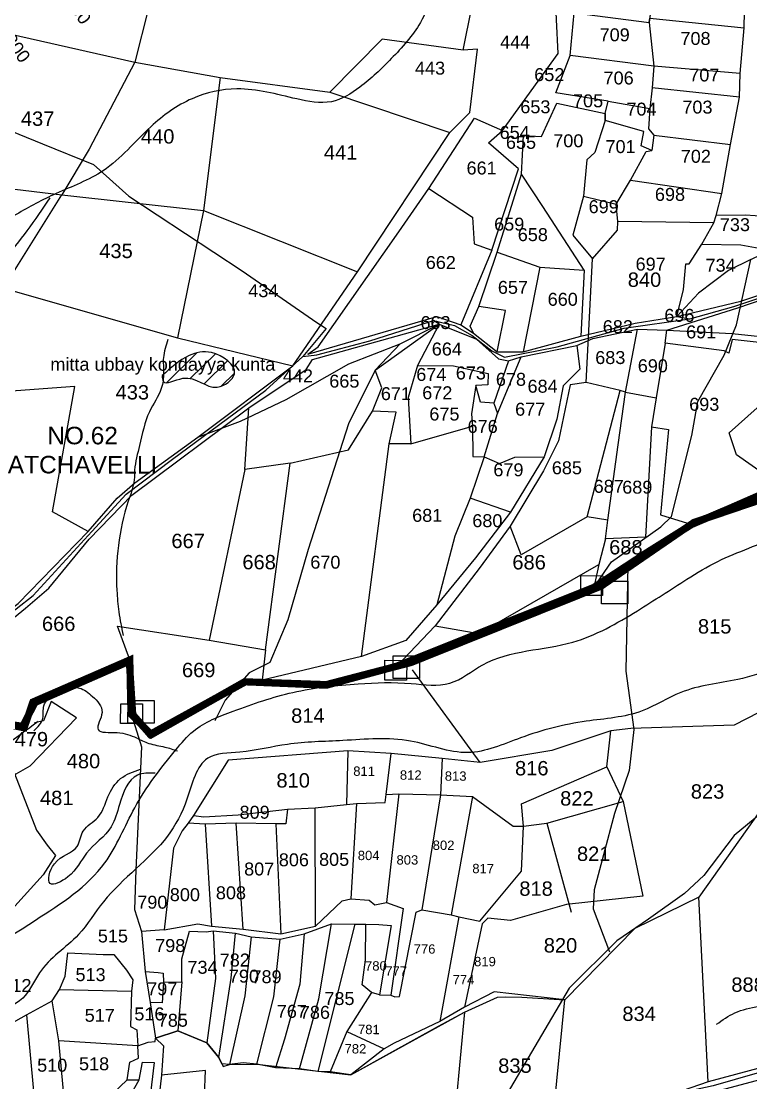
# Model space of a CAD drawing. Header units: inches. Extents: x 200003 to 248779, y 1594258 to 1607376.
# Drawn here: x 206856 to 207872, y 1599463 to 1600941 of the extents above; entities that cross this region are included whole.
import ezdxf
from ezdxf.enums import TextEntityAlignment as Align

# ---------------------------------------------------------------- set-up
doc = ezdxf.new("R2010")
doc.units = ezdxf.units.IN
doc.header["$LTSCALE"] = 15
doc.header["$MEASUREMENT"] = 0
doc.linetypes.add('DASHED2', pattern=[0.375, 0.25, -0.125])
for name, color, linetype in [('BOUNDRY STONES', 240, 'Continuous'), ('CSMark', 72, 'Continuous'), ('PLOTS', 7, 'Continuous'), ('PLOTS NO', 7, 'Continuous'), ('ROADS', 1, 'Continuous'), ('STREAMS', 4, 'Continuous'), ('TEXT', 1, 'Continuous'), ('VILLAGE BOUNDRY', 5, 'Continuous')]:
    doc.layers.add(name, color=color, linetype=linetype)
doc.styles.get("Standard").update_dxf_attribs({"font": 'arial.ttf'})

msp = doc.modelspace()

# ---------------------------------------------------------------- hatches: boundary and pattern name
at = {"layer": 'STREAMS'}
h = msp.add_hatch(dxfattribs=at)
h.set_pattern_fill('ANSI31', color=256, scale=5.944822, angle=-0.4359)
h.set_pattern_definition([(44.56415, (198755.77, 1595783.688), (-13.244594, 13.447647), [])])
edge = h.paths.add_edge_path()
edge.add_spline(control_points=[(207053.6, 1600440.3), (207053.7, 1600440.2), (207057, 1600433.5), (207093.6, 1600456.8), (207119.6, 1600418.8), (207168.1, 1600453.6), (207123.6, 1600485.5), (207084.8, 1600476.2), (207065.6, 1600459.4), (207054.4, 1600449.3)], knot_values=[6.567457, 6.567457, 6.567457, 6.567457, 7.925355, 76.921078, 202.097727, 278.353626, 387.783545, 466.43002, 577.881899, 577.881899, 577.881899, 577.881899], degree=3, periodic=0)
edge.add_spline(control_points=[(207054.4, 1600449.3), (207054.3, 1600446.3), (207054, 1600443.3), (207053.6, 1600440.3)], knot_values=[123.866717, 123.866717, 123.866717, 123.866717, 146.498339, 146.498339, 146.498339, 146.498339], degree=3, periodic=0)

# ---------------------------------------------------------------- linework, layer by layer
at = {"layer": 'BOUNDRY STONES'}
for points in [[(207635.2, 1600169.2), (207665.6, 1600169), (207665.4, 1600141.5), (207635, 1600141.7)], [(207663.9, 1600161.5), (207700.5, 1600161.4), (207700.5, 1600129.8), (207663.8, 1600129.9)], [(207362.3, 1600051.4), (207392.8, 1600051.2), (207392.5, 1600023.6), (207362.1, 1600023.9)], [(207373.9, 1600057.6), (207410.6, 1600057.5), (207410.5, 1600025.9), (207373.9, 1600026)], [(206994.7, 1599991), (207025.1, 1599990.8), (207024.9, 1599963.3), (206994.5, 1599963.5)], [(207004.8, 1599995.4), (207041.4, 1599995.4), (207041.4, 1599963.8), (207004.7, 1599963.8)]]:
    msp.add_lwpolyline(points, close=True, dxfattribs=at)
at = {"layer": 'PLOTS'}
for points in [[(207754.6, 1600510.7), (207853.8, 1600541.9), (208062.3, 1600613.4), (208198.7, 1600648.5), (208217.7, 1600658), (208278.9, 1600748.1), (208313.4, 1600781.8), (208387.1, 1600852.8), (208397.3, 1600919), (208547.4, 1600926.8), (208580.5, 1600936.1), (208569, 1601028.8), (208534.5, 1601129.3), (208474.8, 1601242.4), (208412, 1601333.5)], [(207254.9, 1600477.6), (207269.3, 1600487.8), (207381.8, 1600647.6), (207423.5, 1600708.2), (207487, 1600805.8), (207526, 1600788.9), (207603.6, 1600895.9), (207601.2, 1600943.1), (207595.8, 1601060.7), (207579.2, 1601136.2)], [(207929.3, 1601113.4), (207929, 1601092.6), (207944.7, 1601089.2), (207942.8, 1601039.1), (207934.3, 1600964.9), (207946.1, 1600963.3), (208012.5, 1600936.3), (207978.4, 1600815.1), (207937.7, 1600655.4), (207891.4, 1600669.1), (207864.4, 1600671.1), (207823.3, 1600670.3)], [(207088.9, 1601093.3), (207077.8, 1600984.3), (207033.3, 1600958.9), (207014.4, 1600883.8), (206950.7, 1600762.8), (206912.5, 1600699)], [(207254.9, 1600477.6), (207434.5, 1600529.9), (207467.9, 1600518.2), (207485.9, 1600506.5), (207518.6, 1600480.5), (207554.7, 1600480.8), (207634.9, 1600502.6), (207710.6, 1600520.5), (207768.6, 1600529.7), (207857.8, 1600551.3), (208063.1, 1600619.4), (208189.9, 1600651.3), (208215, 1600663.4), (208271.6, 1600751.5), (208377.7, 1600856.3), (208383, 1600867.8), (208390.1, 1601030.9)], [(207697.3, 1600424.5), (207689.7, 1600427), (207642.5, 1600438), (207651.4, 1600610.3), (207686.2, 1600650.2), (207686.6, 1600662.2), (207684.3, 1600686), (207704.1, 1600719.8), (207726.2, 1600759.3), (207733.8, 1600761.1), (207719.2, 1600767.5), (207722.6, 1600787.2), (207669.1, 1600802.8), (207668.9, 1600812.3), (207673.1, 1600829.7), (207600.1, 1600841.1), (207620.1, 1600893), (207626, 1600952.4), (207730, 1600939.1), (207731.3, 1600945), (207862.4, 1600931.4), (207863.6, 1600978.1)], [(207735.7, 1600985.2), (207730, 1600939.1)], [(206723.8, 1600721.8), (206912.5, 1600699), (207109.7, 1600677.3), (207324.2, 1600591.8), (207452.7, 1600786.1), (207480.6, 1600813.7), (207491.5, 1600902), (207471.2, 1600900.6), (207483.4, 1600960.2)], [(207730, 1600939.1), (207736.7, 1600878.3), (207734.3, 1600848.1), (207731.3, 1600819.5), (207729.5, 1600790.9), (207736.6, 1600782.1), (207733.8, 1600761.1)], [(207768.6, 1600529.7), (207778.2, 1600567.3), (207781.1, 1600603.1), (207785.8, 1600603.1), (207803.7, 1600630.6), (207820.3, 1600660), (207823.3, 1600670.3), (207831.3, 1600701.1), (207843.5, 1600769.4), (207855.9, 1600835.1), (207856.7, 1600868), (207862.4, 1600931.4)], [(206829.6, 1600925.8), (207014.4, 1600883.8), (207132.9, 1600862.3), (207285.6, 1600841.9), (207452.7, 1600786.1)], [(207471.2, 1600900.6), (207358.4, 1600915.8), (207285.6, 1600841.9)], [(207856.7, 1600868), (207736.7, 1600878.3), (207620.1, 1600893)], [(207132.9, 1600862.3), (207109.7, 1600677.3)], [(207855.9, 1600835.1), (207734.3, 1600848.1)], [(207673.1, 1600829.7), (207731.3, 1600819.5)], [(207485.9, 1600506.5), (207481.1, 1600516.3), (207493.1, 1600543.6), (207518.7, 1600619.2), (207552.7, 1600728.1), (207555.3, 1600781.8), (207580.3, 1600780.2), (207601.8, 1600826.8), (207668.9, 1600812.3), (207669.1, 1600802.8), (207654.6, 1600758.2), (207643.3, 1600747.8), (207638.9, 1600697.1), (207684.3, 1600686)], [(207423.5, 1600708.2), (207484.3, 1600667.9), (207486.4, 1600631.1), (207511.1, 1600622.3), (207548.2, 1600735.4), (207506.5, 1600771.4), (207526, 1600788.9)], [(207736.6, 1600782.1), (207843.5, 1600769.4)], [(207518.7, 1600619.2), (207578, 1600598.3), (207639.7, 1600594.4), (207582.1, 1600682.9), (207552.7, 1600728.1)], [(207704.1, 1600719.8), (207831.3, 1600701.1)], [(206630.2, 1600475.8), (206694.3, 1600457.5), (206774.8, 1600488.1), (206831.5, 1600569.2), (206912.5, 1600699)], [(207638.9, 1600697.1), (207623.9, 1600643), (207651.4, 1600610.3)], [(207109.7, 1600677.3), (207073.7, 1600500.2)], [(207820.3, 1600660), (207686.6, 1600662.2)], [(207511.1, 1600622.3), (207467.9, 1600518.2)], [(207803.7, 1600630.6), (207857.6, 1600629.8), (207878.4, 1600625.7), (207891.4, 1600624.5)], [(206650.1, 1600548.2), (206743.8, 1600587.9), (206831.5, 1600569.2), (207073.7, 1600500.2), (207234.4, 1600461), (207324.2, 1600591.8)], [(207578, 1600598.3), (207554.7, 1600480.8)], [(207639.7, 1600594.4), (207634.9, 1600502.6)], [(207518.6, 1600480.5), (207530.3, 1600538.3), (207493.1, 1600543.6)], [(206754.6, 1600002.7), (206754.6, 1600036.4), (206862.1, 1600123.7), (206894.7, 1600151.8), (206950.7, 1600220), (207010.3, 1600281.2), (207173, 1600402.9), (207252.6, 1600456.1), (207261.8, 1600469.8), (207437.7, 1600519.3), (207489.8, 1600498.2), (207520.6, 1600470.8), (207534.4, 1600468.1), (207551.9, 1600473.5), (207629.6, 1600489.4), (207651.6, 1600499.3), (207714, 1600512.1), (207754.6, 1600510.7), (207845.7, 1600506.2), (208025.7, 1600487), (208100.9, 1600472.9)], [(207230.3, 1600325.9), (207311.5, 1600344.2), (207345, 1600398.3), (207358.1, 1600430.5), (207348.9, 1600455.3), (207437.7, 1600519.3), (207407.6, 1600461.6), (207457.8, 1600461.2), (207506.2, 1600450.7), (207505.7, 1600434.8), (207488.9, 1600433.9), (207482.9, 1600394.4), (207484.5, 1600377.3), (207484.8, 1600334.8), (207500.6, 1600334.4), (207481.1, 1600277.1), (207459.7, 1600224), (207434.8, 1600128.5), (207391.3, 1600078.8), (207329.8, 1600056.7), (207191.4, 1600023.5)], [(207697.3, 1600424.5), (207714, 1600512.1)], [(208096.5, 1600464), (207971.3, 1600483.9), (207845.7, 1600497.8), (207840.9, 1600478.9), (207834.4, 1600481.9), (207752.5, 1600492.6), (207754.6, 1600510.7)], [(207629.6, 1600489.4), (207633.7, 1600456.6), (207610.3, 1600433.5), (207601.5, 1600387), (207583.9, 1600334.7), (207537, 1600257.5), (207481.1, 1600277.1)], [(207752.5, 1600492.6), (207740, 1600416.5), (207733.4, 1600376.4), (207724.9, 1600222.7), (207669.4, 1600220.4), (207660.1, 1600184.9), (207653.1, 1600152.8)], [(207500.6, 1600334.4), (207519.3, 1600394.7), (207551.9, 1600473.5)], [(207887.3, 1600282.6), (207890.7, 1600309.8), (207851.6, 1600337.4), (207841.5, 1600368.1), (207971.3, 1600483.9)], [(206728.1, 1600037.9), (206852.1, 1600130.6), (206949.4, 1600230.8), (206989.6, 1600276.8), (207014.2, 1600298.4), (207102.2, 1600361.9), (207234.4, 1600461)], [(207407.6, 1600461.6), (207394.8, 1600417.3), (207398.7, 1600352.8), (207368.1, 1600352.8)], [(207534.4, 1600468.1), (207514, 1600409.4), (207495.6, 1600410.6), (207488.9, 1600433.9)], [(206949.4, 1600230.8), (206899.9, 1600257.8), (206930.6, 1600432.5), (206773.6, 1600420.9), (206758.3, 1600387.1), (206697.1, 1600377.7), (206647.4, 1600242)], [(207642.5, 1600438), (207620.1, 1600434.8), (207604.2, 1600356.9), (207583.1, 1600315), (207536.6, 1600238.2), (207493.5, 1600179), (207432.3, 1600099.2), (207378.9, 1600043.2)], [(207643.8, 1600251), (207689.7, 1600427)], [(207669.4, 1600220.4), (207672.8, 1600246.5), (207687.2, 1600351.4), (207697.3, 1600424.5), (207740, 1600416.5)], [(207196, 1600066), (207230.3, 1600325.9), (207167.3, 1600317), (207173, 1600402.9)], [(207514, 1600409.4), (207519.3, 1600394.7)], [(207329.8, 1600056.7), (207368.1, 1600352.8), (207378.2, 1600396.8), (207345, 1600398.3)], [(207398.7, 1600352.8), (207484.5, 1600377.3)], [(207733.4, 1600376.4), (207757.2, 1600372.6), (207746.1, 1600253.6), (207789.4, 1600240.4)], [(207500.6, 1600334.4), (207522.1, 1600325.1), (207543.1, 1600334.1), (207583.9, 1600334.7)], [(207167.3, 1600317), (207117.8, 1600079.3)], [(208208, 1600295.3), (208091.8, 1600168.1), (207951.7, 1600014), (207848.7, 1599961.2), (207704.6, 1599956.5), (207676.9, 1599953.1), (207594.7, 1599925.7), (207495.2, 1599909.3), (207442.2, 1599914.5), (207370.9, 1599921.8), (207310.9, 1599925.2), (207144, 1599912.4), (207095.9, 1599835.5), (207088.7, 1599824.9), (207080.2, 1599813.9), (207068, 1599790.1), (207055, 1599676.3), (207023.4, 1599673.8)], [(207537, 1600257.5), (207488.4, 1600193.8), (207434.8, 1600128.5)], [(207672.8, 1600246.5), (207643.8, 1600251), (207552.1, 1600198.2), (207536.6, 1600238.2)], [(207432.3, 1600099.2), (207493.2, 1600088.9), (207660.1, 1600184.9)], [(207007.3, 1600051.9), (206990.4, 1600099), (207117.8, 1600079.3), (207196, 1600066), (207191.4, 1600023.5)], [(207495.2, 1599909.3), (207400.9, 1600038.3)], [(206791.2, 1599980.4), (206784.2, 1599893.6), (206839.2, 1599887.7), (206868.5, 1599904.6), (206933.3, 1599971.3), (206897.7, 1599994), (206887.3, 1599967.2), (206874.6, 1599964.4)], [(207010.3, 1599974.1), (207023.4, 1599931.1), (207015.8, 1599759.6), (207013.9, 1599704.6), (207023.4, 1599673.8), (207028.8, 1599618.3), (207035.8, 1599575.2), (207042.9, 1599525.7), (207054.3, 1599514.7), (207051.6, 1599474.1), (207046.7, 1599433.7), (207111.5, 1599445.3), (207112.5, 1599480.7), (207051.6, 1599474.1)], [(207055, 1599676.3), (207102.1, 1599684.4), (207121, 1599681.5), (207165, 1599677.4), (207217.4, 1599670.7), (207266, 1599681.5), (207303.1, 1599716.8), (207314.8, 1599719.2), (207340.5, 1599717.4), (207348.3, 1599711), (207364.8, 1599714.1), (207387.9, 1599706.1), (207370.7, 1599585.4), (207376.1, 1599582.8), (207382.8, 1599583.5), (207406.1, 1599700.7), (207413.8, 1599704.2), (207454.4, 1599697.1), (207465.5, 1599694.2), (207494.3, 1599688.4), (207552.3, 1599757.9), (207555.4, 1599820.7), (207552.3, 1599851.4), (207671.5, 1599903.1), (207676.9, 1599953.1)], [(207095.9, 1599835.5), (207110.3, 1599833.3), (207158.3, 1599836.1), (207226.6, 1599844.1), (207265.1, 1599846.2), (207308.8, 1599850.7), (207322.9, 1599852.3), (207362.7, 1599853.5), (207364, 1599864.6), (207370.9, 1599921.8)], [(207310.9, 1599925.2), (207308.8, 1599850.7)], [(207442.2, 1599914.5), (207439.7, 1599864.1), (207413.8, 1599704.2)], [(207671.5, 1599903.1), (207694.2, 1599855), (207721.4, 1599723.2), (207615, 1599711.6), (207537.4, 1599689.3), (207505.6, 1599692.6), (207497.8, 1599684.6), (207473.1, 1599568.4)], [(207894.3, 1599856), (207799.2, 1599721.9), (207710.3, 1599678.1), (207612.7, 1599579), (207514.4, 1599590), (207473.1, 1599568.4), (207438.7, 1599548.6), (207375.3, 1599518.4), (207361.2, 1599510.5), (207314.8, 1599474.5), (207286.3, 1599478.5), (207269.1, 1599479.2), (207243.7, 1599482.6), (207210.1, 1599484.3), (207184.3, 1599489.3), (207165.1, 1599491.2), (207146, 1599488.8), (207135.6, 1599489.7), (207131.3, 1599498.5), (207114.4, 1599519.2), (207074.3, 1599535.8), (207042.9, 1599525.7)], [(207322.9, 1599852.3), (207314.8, 1599719.2)], [(207364, 1599864.6), (207381.6, 1599865.5), (207439.7, 1599864.1), (207484.2, 1599862), (207540.9, 1599820.5), (207555.4, 1599820.7), (207587.9, 1599824.6), (207694.2, 1599855)], [(207381.6, 1599865.5), (207364.8, 1599714.1)], [(207484.2, 1599862), (207454.4, 1599697.1)], [(207226.6, 1599844.1), (207224.4, 1599823.9), (207210.6, 1599823.9), (207155.4, 1599824.9), (207112.4, 1599823.2), (207088.7, 1599824.9)], [(207266, 1599681.5), (207265.1, 1599846.2)], [(207112.4, 1599823.2), (207121, 1599681.5)], [(207165, 1599677.4), (207155.4, 1599824.9)], [(207210.6, 1599823.9), (207217.4, 1599670.7)], [(207587.9, 1599824.6), (207621.5, 1599700.8)], [(207812.2, 1599464.7), (207799.2, 1599721.9)], [(207465.5, 1599694.2), (207438.7, 1599548.6)], [(207054, 1599603.5), (207079.5, 1599604.1), (207079.9, 1599635.8), (207090.6, 1599674.5), (207113.4, 1599673.5), (207123.4, 1599674.8), (207154.5, 1599671.4), (207176, 1599666.7), (207216.7, 1599663.3), (207249.9, 1599670.8), (207288, 1599684.6), (207320.5, 1599684.3), (207335.8, 1599684.2), (207354, 1599683.5), (207371.2, 1599682.2), (207354.7, 1599585.6), (207370.7, 1599585.4)], [(207123.4, 1599674.8), (207126.6, 1599608.6), (207114.4, 1599519.2)], [(207243.7, 1599482.6), (207270.2, 1599580.3), (207288, 1599684.6)], [(207320.5, 1599684.3), (207269.1, 1599479.2)], [(207354.7, 1599585.6), (207343.5, 1599589.2), (207330.6, 1599599.9), (207335.3, 1599634.6), (207335.8, 1599684.2)], [(207131.3, 1599498.5), (207148.4, 1599608.9), (207154.5, 1599671.4)], [(207176, 1599666.7), (207167.3, 1599584.2), (207146, 1599488.8)], [(207184.3, 1599489.3), (207207.7, 1599583.1), (207216.7, 1599663.3)], [(207249.9, 1599670.8), (207243.8, 1599600.4), (207222.8, 1599524.2), (207210.1, 1599484.3)], [(206388.2, 1599413.1), (206615.2, 1599482.4), (206691.5, 1599502.3), (206708.6, 1599500), (206809.3, 1599527.3), (206829.7, 1599538.8), (206863.3, 1599557.8), (206899.2, 1599577.5), (206909.5, 1599593.2), (206917.4, 1599611.9), (206921.1, 1599644.4), (206970.4, 1599641.7), (206984.9, 1599641.7), (207002.6, 1599619.9), (207011.4, 1599606.8), (207009.7, 1599590.7), (207008.4, 1599541.8), (207017, 1599536.9), (207018.4, 1599514.7), (207033, 1599519.8), (207042.5, 1599521), (207042.9, 1599525.7)], [(207028.8, 1599618.3), (207046.7, 1599616.7), (207053.7, 1599616), (207054, 1599603.5), (207052.3, 1599574.7), (207035.8, 1599575.2)], [(207079.5, 1599604.1), (207074.3, 1599535.8)], [(206909.5, 1599593.2), (207009.7, 1599590.7)], [(207343.5, 1599589.2), (207309.6, 1599534.9), (207286.3, 1599478.5)], [(206861.1, 1599355.6), (206921.8, 1599354), (206918.5, 1599416.6), (206916, 1599442.2), (206908.7, 1599521.6), (206899.2, 1599577.5)], [(207314.8, 1599474.5), (207368.3, 1599504), (207436.9, 1599542.3), (207473.1, 1599561.5), (207518.9, 1599582.6), (207530.8, 1599582.8), (207553.1, 1599582.5), (207612.7, 1599579)], [(207597.9, 1599428.4), (207612.7, 1599579)], [(206863.3, 1599557.8), (206873.4, 1599451.5), (206897, 1599451.4), (206900.9, 1599421.8), (206859.8, 1599417.4), (206861.1, 1599355.6), (206864, 1599334.4)], [(207473.1, 1599561.5), (207454.9, 1599369.7)], [(207309.6, 1599534.9), (207361.2, 1599510.5)], [(207018.4, 1599514.7), (206908.7, 1599521.6)], [(206953.7, 1599448.2), (206982.8, 1599447.6), (207003.4, 1599467.6), (207007.5, 1599492.3), (207019.6, 1599497.8), (207018.4, 1599514.7)], [(208408.7, 1599519.7), (208307.3, 1599523.6), (208201.4, 1599522.7), (208063.5, 1599513.4), (207945.4, 1599500.5), (207812.2, 1599464.7), (207776, 1599452.4), (207680.5, 1599443), (207597.9, 1599428.4), (207550.2, 1599413.7), (207454.9, 1599369.7), (207344.1, 1599261.9)], [(207353.3, 1599258.4), (207454.7, 1599350.6), (207567.3, 1599405), (207588.6, 1599417.9), (207678.7, 1599436.9), (207770.7, 1599443.7), (207830.9, 1599453.4), (207975.1, 1599492.3), (208078.6, 1599503.8), (208202.9, 1599513.5), (208309.7, 1599513.6), (208444.9, 1599505.6)], [(207003.4, 1599467.6), (207020.5, 1599467.7), (207025.1, 1599492.2), (207041.1, 1599491.7), (207032.9, 1599421.5), (206997.3, 1599420.1), (207001.9, 1599448.7), (207009.9, 1599449.2), (207020.5, 1599467.7)]]:
    msp.add_lwpolyline(points, dxfattribs=at)
at = {"layer": 'PLOTS NO'}
msp.add_lwpolyline([(206982.8, 1599447.6), (207003.4, 1599467.6), (207007.5, 1599492.3), (207019.6, 1599497.8), (207018.4, 1599514.7), (207033, 1599519.8), (207042.5, 1599521), (207042.9, 1599525.7), (207074.3, 1599535.8), (207114.4, 1599519.2), (207131.3, 1599498.5), (207137.2, 1599486), (207146, 1599488.8), (207184.3, 1599489.3), (207314.8, 1599474.5), (207473.1, 1599561.5), (207454.9, 1599369.7)], dxfattribs=at)
at = {"layer": 'ROADS'}
for points in [[(207653.1, 1600152.8), (207677.8, 1600188.3), (207746.5, 1600237.1), (207761.4, 1600251.7), (207789.4, 1600364.4), (207798, 1600411.6), (207834.4, 1600476), (207851.8, 1600518.3), (207871.5, 1600609), (207900.4, 1600623.2), (207951.3, 1600893.2), (207944.5, 1600945.9), (207941.5, 1600984.9), (207947.1, 1601081), (207979.6, 1601150.9)], [(206522.4, 1600949.3), (206668.2, 1600866.2), (206706.7, 1600834), (206774, 1600815.7), (206885.7, 1600770), (206956.7, 1600741.6), (207006, 1600697.5), (207163.6, 1600593.6), (207267.4, 1600521.4), (207280.7, 1600513.1), (207248.3, 1600474.4), (207267.8, 1600476.6), (207341.4, 1600496), (207430.1, 1600524.2), (207459.1, 1600517.4), (207483.8, 1600503.4), (207511.2, 1600482.2), (207528.9, 1600473.2), (207602.2, 1600487.6), (207695.6, 1600513.5), (207786.6, 1600526.6), (207848.2, 1600543.9), (208075.9, 1600619.9)], [(207871.5, 1600609), (207840.6, 1600593.8), (207798.9, 1600562.1), (207768.6, 1600529.7), (207786.6, 1600526.6)], [(207102.2, 1600361.9), (207161.5, 1600384.2), (207225, 1600414.2), (207312, 1600464.2), (207383.8, 1600491.7), (207437.7, 1600519.3), (207430.1, 1600524.2)], [(207383.8, 1600491.7), (207348.9, 1600455.3), (207311.9, 1600380.6), (207255.6, 1600205.8), (207227.4, 1600107.9), (207202, 1600048.1), (207173.4, 1600034.1), (207140.1, 1599995.8), (207125.6, 1599966.9)], [(206697.4, 1599998.1), (206777.9, 1600067.3), (206873, 1600141.7), (206954.4, 1600230.8), (207002.3, 1600282.4), (207066.8, 1600331.5), (207196.8, 1600427.1), (207248.3, 1600474.4)], [(207700.5, 1600184.4), (207697.6, 1600036.1), (207708.7, 1599955.2), (207702.3, 1599897.9), (207682.1, 1599838.2), (207666.5, 1599780.5), (207653.5, 1599732), (207652.5, 1599705.3), (207675, 1599645.8)], [(208274.9, 1600148.7), (208184.6, 1600095.6), (208046.5, 1599983.2), (207948.1, 1599893.6), (207904.3, 1599853.5), (207848.6, 1599807.7), (207806.5, 1599751.7), (207779.6, 1599726.6), (207729.1, 1599691), (207685.3, 1599661.1), (207618.8, 1599595), (207532.7, 1599448.6)], [(206814.7, 1599975.1), (206877.5, 1599814.8), (206892.1, 1599793.9), (206903.8, 1599779.5), (206886.5, 1599752.9), (206820.5, 1599680.1), (206743.9, 1599622.8), (206668, 1599578.9), (206543.7, 1599514.1), (206460.9, 1599483.2), (206404, 1599454.3)], [(208447.6, 1599512.6), (208362.3, 1599516.3), (208235.3, 1599517.4), (208127.5, 1599513.7), (208046.4, 1599507), (207941.8, 1599494.4), (207819.4, 1599459), (207763.5, 1599447), (207690.6, 1599440.9), (207610.8, 1599429), (207517.6, 1599389.5), (207463.6, 1599368.4)]]:
    msp.add_lwpolyline(points, dxfattribs=at)
at = {"layer": 'STREAMS'}
for points in [[(207756.1, 1602562.3), (207679, 1602551.6), (207600.3, 1602556.9), (207548.6, 1602561.7), (207520.8, 1602563.7), (207454.3, 1602556.6), (207423.2, 1602551.8), (207384.8, 1602536.6), (207332.3, 1602463.7), (207315.7, 1602410.7), (207322.2, 1602346.5), (207332.3, 1602306), (207332.9, 1602237), (207279.1, 1602154.8), (207252.5, 1602077), (207248.4, 1602002), (207273.2, 1601907.3), (207262.5, 1601790.1), (207260.1, 1601708.1), (207270.7, 1601654.3), (207287.9, 1601634.6), (207337.7, 1601568), (207360, 1601526.8), (207374.8, 1601504.8), (207336.1, 1601430.6), (207281.6, 1601400.4), (207197.1, 1601391.2), (207103.3, 1601387), (207037.8, 1601360.9), (206923, 1601315.6), (206837.1, 1601272.3), (206783.8, 1601247.3), (206729.3, 1601226.4), (206614.6, 1601223.6), (206498.3, 1601210.7), (206377.4, 1601192), (206303.2, 1601161.9), (206235.4, 1601145.7), (206173.5, 1601135.8), (206121.6, 1601151.2), (206052.6, 1601164.4), (205944.9, 1601141.5), (205893.8, 1601109), (205825.3, 1601065.6), (205783.3, 1601019.7), (205755.1, 1600955.3), (205735.9, 1600869.6), (205711.4, 1600768.1), (205679.7, 1600692.7), (205656.8, 1600654.8), (205590.1, 1600620), (205506.5, 1600588.5), (205390.5, 1600539.7), (205286.8, 1600496.1), (205203.7, 1600437.8), (205145.1, 1600407.6), (205100.5, 1600397.6)], [(205969.5, 1600290.7), (205998.5, 1600321.1), (206056.3, 1600340), (206093.5, 1600353.9), (206112.4, 1600365.5), (206149.7, 1600388.7), (206179.8, 1600399.1), (206265.8, 1600455.7), (206344.6, 1600522.7), (206419.2, 1600579.8), (206436.7, 1600640.2), (206469.4, 1600678.8), (206592, 1600762.9), (206639.3, 1600872), (206640.3, 1600926.1), (206696.4, 1600949.2), (206782, 1601037.6), (206874.8, 1601094), (206914.7, 1601156), (206944.5, 1601209.3), (207022, 1601257.5), (207127.9, 1601308.2), (207258.9, 1601347.8), (207334.5, 1601386.6), (207386, 1601424.4), (207417.2, 1601425.4), (207459.9, 1601399.2), (207477.1, 1601336.7), (207492.3, 1601315.4), (207519.1, 1601264.3), (207545.4, 1601243.6)], [(205702.1, 1600655.1), (205720.6, 1600717), (205730.7, 1600788.3), (205752.1, 1600834.8), (205779.6, 1600918.3), (205790.7, 1600977), (205845.2, 1601030.3), (205937.3, 1601082.4), (205999.4, 1601114.7), (206067.5, 1601114.9), (206195.5, 1601106.6), (206260.7, 1601114.5), (206337.8, 1601140.4), (206395.7, 1601151.8), (206576, 1601166.3), (206678.3, 1601167.7), (206751, 1601196.9), (206800.1, 1601219.7), (206938.5, 1601263.6), (207011.6, 1601277.7), (206910.5, 1601219.1), (206869.4, 1601154.7), (206806.5, 1601087), (206731.6, 1601008.3), (206639.5, 1600971.3), (206539.3, 1600946.8), (206464.3, 1600906.8), (206295.2, 1600934), (206160.6, 1600949.1), (206057, 1600956.4), (205997.7, 1600974.5), (205994.4, 1600925.1), (205972.9, 1600878.8), (205969.5, 1600827.7)], [(207526.1, 1601253.1), (207544.1, 1601220), (207550.9, 1601188.8), (207545.4, 1601161.8), (207545.1, 1601124.6), (207522.4, 1601089.5), (207511.7, 1601067.2), (207502.7, 1601051.4), (207473.1, 1601028.7), (207431.4, 1600978.8), (207411.7, 1600939), (207371.3, 1600888.7), (207327.5, 1600849), (207287.9, 1600828.8), (207239.7, 1600832.7), (207156.5, 1600846.6), (207094, 1600833), (207036.7, 1600794), (206970.3, 1600732.8), (206904.7, 1600700.9), (206849.2, 1600671.9), (206787, 1600625.4), (206753.8, 1600585.6), (206714, 1600553.4), (206692.1, 1600524.8), (206645.9, 1600498.1), (206614.5, 1600462.4), (206626.2, 1600451.2), (206612.5, 1600439.5), (206575.4, 1600427.4), (206536.1, 1600366), (206487.3, 1600315.5), (206451.1, 1600278.2), (206407.3, 1600240.3), (206359.3, 1600208.3), (206345.2, 1600204.9), (206316.8, 1600191.6)], [(206895.8, 1600695), (206864.1, 1600649.2), (206831.9, 1600608.7), (206799.1, 1600568.2), (206752.5, 1600510.7), (206713.7, 1600460.8), (206683.2, 1600413.2), (206615.6, 1600311.8), (206581.5, 1600264.2), (206563.5, 1600224.2), (206564.6, 1600210.6), (206553.2, 1600194.8), (206548.9, 1600175.3), (206540.4, 1600145.3)], [(207060.3, 1600497.7), (207054.1, 1600472.6), (207054.4, 1600451.5), (207051.1, 1600429.7), (207034.5, 1600397.4), (207021, 1600350.4), (207014, 1600316.1), (207013.4, 1600302.7), (207005.2, 1600272.8), (206989.3, 1600148.6), (206992.1, 1600118.6), (206998, 1600086)], [(207052.4, 1600447.6), (207090, 1600475.4), (207120.9, 1600479.6), (207152.8, 1600450.2), (207129, 1600431.6), (207080.9, 1600443.8), (207053.8, 1600439.9), (207052.4, 1600447.6)], [(203972.7, 1598365.9), (204022.7, 1598368.2), (204062.4, 1598389.4), (204121, 1598402.1), (204164.3, 1598419), (204245.5, 1598437.7), (204326.7, 1598461.3), (204363.4, 1598511.8), (204433.9, 1598606.4), (204471.9, 1598690.4), (204509.3, 1598773.2), (204534.5, 1598834.9), (204568.8, 1598890.3), (204602.5, 1598931.7), (204669.7, 1598986.4), (204726.7, 1599017), (204798.2, 1599071.7), (204872, 1599095.9), (204955, 1599104.2), (205055.7, 1599115), (205131.3, 1599106.8), (205208, 1599125.2), (205275.8, 1599182.3), (205322.3, 1599207.8), (205358.9, 1599230.3), (205430.9, 1599241.1), (205512.1, 1599259.8), (205603.6, 1599273.5), (205676.2, 1599283.7), (205732.4, 1599301.9), (205836.5, 1599347.5), (205929.8, 1599349.8), (206011.6, 1599373.3), (206122.6, 1599390.7), (206205.7, 1599413.7), (206302.7, 1599431.1), (206366.2, 1599446.8), (206445.9, 1599468.1), (206583.9, 1599511.1), (206662.1, 1599556), (206729.3, 1599596.6), (206876, 1599689.8), (206972.6, 1599769.4), (207014.2, 1599846.1), (207071.3, 1599926.7), (207095.8, 1599952.8), (207151.3, 1599980.7), (207234.4, 1600006.7), (207325.3, 1600018.7), (207399.1, 1600019.1), (207452.8, 1600019.6), (207498.6, 1600045.1), (207624, 1600076.7), (207713.8, 1600120.4), (207782.8, 1600164.1), (207825.6, 1600189), (207911.1, 1600227.2), (207942.2, 1600245.4), (208007, 1600269), (208022.9, 1600283.6)], [(208182.9, 1600292.6), (208157.2, 1600260.1), (208117.2, 1600219.1), (208014.2, 1600123.5), (207904.3, 1600040.6), (207853.5, 1600024.8), (207774.4, 1600006.6), (207720.4, 1599981), (207642.6, 1599966.5), (207551.3, 1599943.5), (207477.7, 1599922.9), (207398.1, 1599939), (207304, 1599939.7), (207226.8, 1599934.4), (207160.6, 1599923.5), (207115.8, 1599915), (207086.9, 1599858.2), (207059.8, 1599806.8), (206970.7, 1599715.4), (206935.7, 1599669.6), (206881.6, 1599616.4), (206858.3, 1599581), (206815.3, 1599559.7), (206756.5, 1599534.1), (206690.9, 1599511), (206633.3, 1599495.9), (206562, 1599470.7), (206460.8, 1599436.1), (206394.6, 1599414.8), (206383.5, 1599374.5), (206379.8, 1599350.6), (206369.9, 1599313.3), (206335.5, 1599278.5), (206266.8, 1599248), (206195, 1599204.6), (206163.1, 1599190), (206115.8, 1599161.3), (206091.9, 1599132), (206082, 1599091), (206078.2, 1599044.5), (206063.4, 1599017), (206037, 1598987.4), (206031.3, 1598936.6), (206041.1, 1598909.6), (206028.1, 1598870.5), (206009.7, 1598843), (205991.8, 1598789.8), (205974.6, 1598771.4), (205947.6, 1598773.3), (205921.9, 1598769.7), (205887.9, 1598721.1), (205876.2, 1598681.4), (205866.9, 1598641.6), (205841.1, 1598619.6), (205819.1, 1598629.5), (205786.6, 1598608.7), (205765.1, 1598588), (205718.5, 1598563.6), (205673.6, 1598560.3), (205614.7, 1598499.3), (205576.7, 1598489.6), (205542.9, 1598473.1)], [(206873.5, 1599953.3), (206886.4, 1599970.8), (206887.6, 1599987.9), (206905.2, 1600004.6), (206937.1, 1600012.7), (206955.4, 1600001), (206968.6, 1599978.8), (206963.1, 1599955.1), (206989.6, 1599950.7), (207016.8, 1599943.3), (207033.9, 1599935.8), (207056.1, 1599930.7), (207073.6, 1599925.2)], [(206879.6, 1599966), (206772.5, 1599889.8), (206733.3, 1599867.9), (206686.9, 1599840.1), (206678, 1599824.2), (206664.9, 1599824.2), (206658.4, 1599837.8), (206644.2, 1599840.8), (206635.3, 1599848.6), (206624, 1599857.5), (206593.8, 1599860), (206575.4, 1599849.3), (206548.6, 1599845.2), (206498.7, 1599837.1), (206406.7, 1599811.2), (206339.9, 1599801.7), (206322.1, 1599797.6), (206273.5, 1599808.4)], [(207042.4, 1599894.4), (207018.2, 1599891.7), (206992.8, 1599850.5), (206981.5, 1599819.8), (206947.1, 1599782.9), (206920.9, 1599749.9), (206896.4, 1599740.6), (206902.3, 1599768.2), (206933.9, 1599792.3), (206942.5, 1599813.7), (206962.8, 1599832.7), (206976.9, 1599861.4), (206994.5, 1599886.7), (207022.2, 1599899.9)], [(208390.3, 1599774.7), (208314.4, 1599730.4), (208279.8, 1599694.6), (208249.1, 1599652.8), (208215.8, 1599627.6), (208167.8, 1599581.2), (208106.5, 1599528.3), (208101, 1599495.9), (208067, 1599454.1), (208027.1, 1599456.2), (207926.7, 1599434.5), (207881.4, 1599420.7), (207852.1, 1599403.5), (207791.7, 1599420.2), (207761.8, 1599431.6), (207697.9, 1599427.1)], [(207823.9, 1599544.8), (207849.4, 1599560.7), (207882.8, 1599570), (207925, 1599576.6), (207989.2, 1599570.4), (208060.8, 1599566.9), (208092.2, 1599552.8), (208113.6, 1599544.7)]]:
    msp.add_spline(points, degree=3, dxfattribs=at)
at = {"layer": 'VILLAGE BOUNDRY', "linetype": 'DASHED2', "ltscale": 8, "const_width": 10}
msp.add_lwpolyline([(206811.3, 1599966.5), (206858.3, 1599959.4), (206875.1, 1599992.5), (207006.6, 1600050.1), (207011.4, 1599975.9), (207035.5, 1599948.3), (207168.1, 1600021.4), (207280.7, 1600017.5), (207398.5, 1600048.2), (207663.4, 1600154.6), (207792.4, 1600243.2), (207954.7, 1600298.4)], dxfattribs=at)
at = {"layer": 'VILLAGE BOUNDRY', "color": 5, "linetype": 'DASHED2', "ltscale": 8}
msp.add_lwpolyline([(207887.3, 1600282.6, 10, 10, 0), (207843.9, 1600263.6, 10, 10, 0), (207789.4, 1600240.4, 10, 10, 0), (207729.3, 1600202.8, 10, 10, 0), (207653.1, 1600152.8, 10, 10, 0), (207493.2, 1600088.9, 10, 10, 0), (207378.9, 1600043.2, 10, 10, 0), (207280.9, 1600016.7, 10, 10, 0), (207167.2, 1600021.5, 10, 10, 0), (207037.3, 1599947.9, 10, 10, 0), (207008.9, 1599976.4, 10, 10, 0), (207007.3, 1600051.9, 10, 10, 0), (206872.4, 1599993.3, 10, 10, 0), (206860.2, 1599957.4, 10, 10, 0), (206777.7, 1599974, 10, 10, 0)], format="xyseb", dxfattribs=at)

# ---------------------------------------------------------------- texts
at = {"layer": 'CSMark', "color": 1}
for s, p in [('2.900', (206910.1, 1600990.4)), ('2.800', (206825.5, 1600937))]:
    msp.add_text(s, height=18, rotation=306.5525, dxfattribs=at).set_placement(p, align=Align.MIDDLE_LEFT)
at = {"layer": 'PLOTS NO'}
for s, height, p in [('709', 18, (207682.2, 1600921.9)), ('444', 18, (207543.7, 1600911.7)), ('708', 18, (207794.7, 1600916.8)), ('443', 18, (207425.2, 1600875.5)), ('652', 18, (207591.2, 1600866.5)), ('707', 18, (207807, 1600866)), ('706', 18, (207687.7, 1600861.8)), ('653', 18, (207571.8, 1600821.7)), ('705', 18, (207645.2, 1600830)), ('704', 18, (207719.5, 1600818.5)), ('703', 18, (207797.4, 1600821.3)), ('437', 20, (206879, 1600805.2)), ('440', 20, (207046.1, 1600780.5)), ('654', 18, (207543, 1600786)), ('700', 18, (207617.7, 1600774.4)), ('441', 20, (207300.8, 1600758.3)), ('655', 18, (207551.8, 1600772.2)), ('701', 18, (207690.4, 1600766.3)), ('702', 18, (207795.2, 1600752.8)), ('661', 18, (207497, 1600736.5)), ('698', 18, (207759.2, 1600699.8)), ('699', 18, (207666.9, 1600682.7)), ('659', 18, (207535.4, 1600658.4)), ('733', 18, (207849.6, 1600657.7)), ('658', 18, (207568.3, 1600643.8)), ('435', 20, (206988.1, 1600621.1)), ('662', 18, (207440.2, 1600605)), ('697', 18, (207732.3, 1600602.8)), ('734', 18, (207829.7, 1600601.2)), ('657', 18, (207540.6, 1600570.4)), ('434', 18, (207193.2, 1600565.8)), ('660', 18, (207609.9, 1600553.8)), ('696', 18, (207772.3, 1600531.4)), ('663', 18, (207432.8, 1600521.4)), ('682', 18, (207686.6, 1600515.7)), ('691', 18, (207802.6, 1600508.4)), ('664', 18, (207448.6, 1600484.6)), ('mitta ubbay kondayya kunta ', 18, (207056.7, 1600463.4)), ('683', 18, (207676.1, 1600472.7)), ('674', 18, (207427, 1600449.2)), ('673', 18, (207482, 1600451.3)), ('690', 18, (207735.3, 1600461.3)), ('442', 18, (207241.3, 1600447.1)), ('665', 18, (207305.9, 1600439.9)), ('678', 18, (207537.8, 1600442.4)), ('433', 20, (207010.8, 1600424.4)), ('671', 18, (207377.7, 1600422.5)), ('672', 18, (207435.3, 1600423.7)), ('684', 18, (207581.9, 1600432.8)), ('693', 18, (207806.9, 1600407.7)), ('675', 18, (207445.2, 1600394.1)), ('677', 18, (207564.6, 1600400.8)), ('676', 18, (207498.4, 1600376.8)), ('679', 18, (207534.3, 1600316.5)), ('685', 18, (207615.7, 1600319.3)), ('687', 18, (207673.9, 1600293.5)), ('689', 18, (207713.7, 1600292.3)), ('681', 18, (207421.3, 1600253.1)), ('680', 18, (207505, 1600245.7)), ('667', 20, (207088.5, 1600217.5)), ('688', 20, (207697.8, 1600208.7)), ('668', 20, (207187.3, 1600188)), ('670', 18, (207279.5, 1600187.9)), ('686', 20, (207563.1, 1600187.8)), ('666', 20, (206908.3, 1600102.2)), ('669', 20, (207103.2, 1600037.9))]:
    msp.add_text(s, height=height, dxfattribs=at).set_placement(p, align=Align.MIDDLE_CENTER)
for s, height, p in [('840', 20, (207700.4, 1600571.1)), ('815', 20, (207798.1, 1600088.6)), ('814', 20, (207231.9, 1599964.4)), ('479', 20, (206847, 1599931.6)), ('480', 20, (206919.5, 1599901.1)), ('816', 20, (207543.5, 1599891.2)), ('810', 20, (207211.4, 1599874.3)), ('481', 20, (206882.3, 1599849.8)), ('822', 20, (207606.3, 1599849.2)), ('823', 20, (207788.2, 1599858.8)), ('809', 18, (207160.1, 1599830.9)), ('806', 18, (207214.7, 1599764.7)), ('805', 18, (207270.7, 1599765.3)), ('821', 20, (207629.7, 1599772.1)), ('807', 18, (207166.4, 1599751.9)), ('800', 18, (207063, 1599716.2)), ('808', 18, (207127.1, 1599718.8)), ('818', 20, (207549.5, 1599723.6)), ('790', 18, (207017.7, 1599705.7)), ('515', 18, (206962.8, 1599658.7)), ('798', 18, (207042.6, 1599645.4)), ('820', 20, (207583.5, 1599644.7)), ('734', 18, (207087.5, 1599615.1)), ('782', 18, (207132.4, 1599625.2)), ('513', 18, (206931.7, 1599604.9)), ('790', 18, (207145.2, 1599602.8)), ('789', 18, (207176.7, 1599602)), ('512', 18, (206828.5, 1599589.8)), ('797', 18, (207031.5, 1599585.1)), ('888', 20, (207844.6, 1599590)), ('785', 18, (207278.1, 1599571.6)), ('767', 18, (207211.9, 1599553.8)), ('517', 18, (206944.5, 1599548.3)), ('516', 18, (207013.6, 1599550.2)), ('785', 18, (207046.2, 1599541.4)), ('786', 18, (207244, 1599552.4)), ('834', 20, (207692.9, 1599549.4)), ('518', 18, (206936.6, 1599480.8)), ('835', 20, (207520.1, 1599477.2)), ('510', 18, (206878.3, 1599478.8))]:
    msp.add_text(s, height=height, dxfattribs=at).set_placement(p)
for s, p in [('811', (207318.3, 1599890.6)), ('812', (207383.2, 1599885.2)), ('813', (207445.7, 1599883.8)), ('802', (207428.9, 1599787.5)), ('804', (207324.6, 1599773.3)), ('803', (207378.5, 1599767.1)), ('817', (207484, 1599755.1)), ('776', (207402.4, 1599643.1)), ('780', (207334.7, 1599619.6)), ('819', (207486.5, 1599625.6)), ('777', (207362.9, 1599612.3)), ('774', (207456.6, 1599600.4)), ('781', (207324.9, 1599531.1)), ('782', (207306.2, 1599504.2))]:
    msp.add_text(s, height=13, rotation=359.8583, dxfattribs=at).set_placement(p)
at = {"layer": 'TEXT', "insert": (206837.6, 1600376.6), "char_height": 24.357, "width": 208.062, "attachment_point": 1, "rotation": 359.8583}
msp.add_mtext('\\pxqc;NO.62 ATCHAVELLI', dxfattribs=at)

doc.saveas('drawing.dxf')
